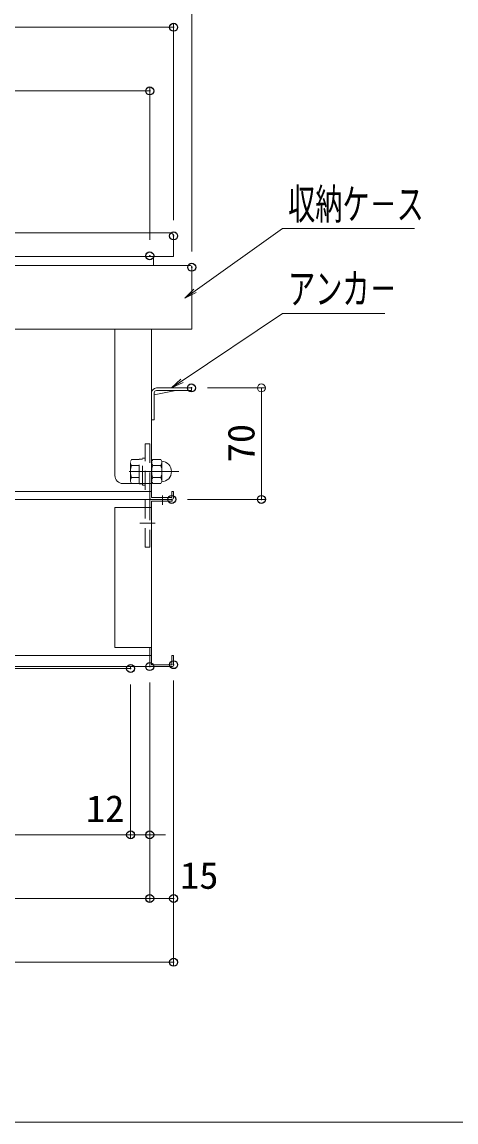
# Model space of a CAD drawing. Units: millimetres, scale not verified. Extents: x -2000 to 2000, y -1385 to 1385.
# Drawn here: x -1042 to -769, y -1385 to -694 of the extents above; entities that cross this region are included whole.
import ezdxf
from ezdxf.enums import TextEntityAlignment as Align

# ---------------------------------------------------------------- set-up
doc = ezdxf.new("R2010")
doc.units = ezdxf.units.MM
doc.header["$LTSCALE"] = 10
doc.header["$PDMODE"] = 32
doc.header["$PDSIZE"] = 5
doc.linetypes.add('DASHED1', pattern=[1.8, 1.2, -0.6])
for name, color, linetype, lineweight in [('0-0_zumenwaku', 5, 'Continuous', 9), ('0-2_0', 4, 'Continuous', 9), ('0-3_sunpou', 1, 'Continuous', 9), ('0-6_center', 5, 'Continuous', 9), ('0-A_CYA_M', 4, 'Continuous', 9), ('1-5_02壁', 1, 'Continuous', 9), ('1-D_6寸法', 1, 'Continuous', 9)]:
    doc.layers.add(name, color=color, linetype=linetype, lineweight=lineweight)
doc.layers.add('0-4_DEFPOINTS', color=7, linetype='Continuous')
doc.styles.add('ＭＳ ゴシック', font='')
doc.styles.get('ＭＳ ゴシック').set_extended_font_data('MS Gothic')

# ---------------------------------------------------------------- blocks, each defined once
blk = doc.blocks.new('_ORIGIN')
at = {"layer": '0-2_0', "color": 1}
blk.add_line((0, 0), (-10, 0), dxfattribs=at)
blk.add_circle((0, 0), 5, dxfattribs=at)
blk = doc.blocks.new('MLeader5')
at = {"layer": '1-D_6寸法'}
for p, q in [((-875.31, -877.21), (-813.92, -877.21)), ((-947.76, -923.96), (-941.12, -919.5))]:
    blk.add_line(p, q, dxfattribs=at)
for points in [[(-941.12, -919.5), (-878.19, -877.21), (-875.31, -877.21)], [(-940.38, -920.61), (-947.76, -923.96), (-941.86, -918.39)]]:
    blk.add_lwpolyline(points, dxfattribs=at)
at = {"layer": '1-D_6寸法', "color": 2, "style": 'ＭＳ ゴシック', "width": 0.65}
blk.add_text('アンカ－', height=19.21, dxfattribs=at).set_placement((-874.59, -876.92), align=Align.BOTTOM_LEFT)
blk = doc.blocks.new('MLeader6')
at = {"layer": '1-D_6寸法'}
for p, q in [((-875.31, -823.76), (-795.23, -823.76)), ((-939.51, -867.56), (-933, -862.91))]:
    blk.add_line(p, q, dxfattribs=at)
for points in [[(-933, -862.91), (-878.19, -823.76), (-875.31, -823.76)], [(-932.23, -864), (-939.51, -867.56), (-933.78, -861.83)]]:
    blk.add_lwpolyline(points, dxfattribs=at)
at = {"layer": '1-D_6寸法', "color": 2, "style": 'ＭＳ ゴシック', "width": 0.65}
blk.add_text('収納ケ－ス', height=19.21, dxfattribs=at).set_placement((-874.59, -823.82), align=Align.BOTTOM_LEFT)

msp = doc.modelspace()

# ---------------------------------------------------------------- linework, layer by layer
at = {"layer": '0-0_zumenwaku'}
msp.add_lwpolyline([(-2000.14, -1385.01), (1999.86, -1385.01), (1999.86, 1384.99), (-2000.14, 1384.99)], close=True, dxfattribs=at)
at = {"layer": '0-2_0'}
for p, q in [((-948.46, -826.46), (-1260.36, -826.46)), ((-946.46, -841.46), (-946.46, -828.46)), ((-946.46, -841.46), (-1204.36, -841.46)), ((-959.06, -846.96), (-959.06, -841.46)), ((-936.26, -846.96), (-1260.36, -846.96)), ((-958.06, -846.96), (-959.26, -846.96)), ((-936.26, -846.96), (-956.86, -846.96)), ((-935.06, -886.96), (-935.06, -848.16)), ((-936.26, -886.96), (-1260.36, -886.96)), ((-983.26, -886.96), (-983.26, -978.96)), ((-960.26, -992.76), (-960.26, -886.96)), ((-935.06, -886.96), (-936.26, -886.96)), ((-958.66, -928.28), (-945.1, -925.56)), ((-935.26, -923.96), (-957.16, -923.96)), ((-935.26, -925.56), (-957.16, -925.56)), ((-935.26, -925.56), (-935.26, -923.96)), ((-960.26, -926.96), (-960.26, -943.96)), ((-958.66, -927.06), (-958.66, -943.96)), ((-960.26, -943.96), (-958.66, -943.96)), ((-959.66, -944.06), (-960.26, -944.06)), ((-959.66, -943.96), (-959.66, -944.06)), ((-978.26, -983.96), (-960.26, -983.96)), ((-961.46, -992.76), (-961.46, -983.96)), ((-961.46, -993.96), (-961.46, -983.96)), ((-1260.36, -988.96), (-961.46, -988.96)), ((-1260.36, -993.96), (-961.46, -993.96)), ((-961.46, -988.96), (-960.26, -988.96)), ((-961.46, -993.96), (-961.46, -998.96)), ((-960.26, -992.76), (-947.66, -992.76)), ((-960.26, -993.96), (-947.66, -993.96)), ((-960.26, -993.96), (-947.46, -993.96)), ((-947.66, -988.96), (-946.46, -988.96)), ((-947.66, -988.96), (-947.66, -992.76)), ((-947.46, -993.96), (-947.46, -995.16)), ((-946.46, -988.96), (-946.46, -992.76)), ((-961.46, -998.96), (-961.46, -995.16)), ((-960.26, -1097.76), (-960.26, -995.16)), ((-960.26, -995.16), (-947.46, -995.16)), ((-961.46, -1097.76), (-961.46, -1086.96)), ((-961.46, -1086.96), (-961.46, -1098.96)), ((-961.46, -1091.96), (-1260.36, -1091.96)), ((-960.26, -1091.96), (-961.46, -1091.96)), ((-947.66, -1097.76), (-960.26, -1097.76)), ((-946.46, -1091.96), (-947.66, -1091.96)), ((-947.66, -1091.96), (-947.66, -1097.76)), ((-946.46, -1091.96), (-946.46, -1097.76)), ((-1561.46, -1098.96), (-961.46, -1098.96)), ((-973.46, -1100.16), (-1260.36, -1100.16)), ((-973.46, -1100.16), (-973.46, -1098.96)), ((-947.66, -1098.96), (-960.26, -1098.96))]:
    msp.add_line(p, q, dxfattribs=at)
at = {"layer": '0-2_0', "color": 5, "linetype": 'DASHED1'}
for p, q in [((-961.46, -958.96), (-964.26, -958.96)), ((-964.26, -1023.96), (-964.26, -958.96)), ((-961.46, -958.96), (-961.46, -1023.96)), ((-972.87, -968.96), (-973.56, -970.16)), ((-973.56, -982.76), (-973.56, -970.16)), ((-968.06, -968.96), (-972.87, -968.96)), ((-972.87, -972.71), (-968.06, -972.71)), ((-968.06, -984.16), (-968.06, -968.76)), ((-968.06, -968.76), (-966.06, -968.76)), ((-966.06, -984.96), (-966.06, -967.96)), ((-966.06, -967.96), (-964.46, -967.96)), ((-972.87, -980.21), (-968.06, -980.21)), ((-972.87, -983.96), (-973.56, -982.76)), ((-968.06, -983.96), (-972.87, -983.96)), ((-968.06, -984.16), (-966.06, -984.16)), ((-966.06, -984.96), (-964.46, -984.96)), ((-964.26, -1023.96), (-961.46, -1023.96))]:
    msp.add_line(p, q, dxfattribs=at)
at = {"layer": '0-2_0', "color": 7}
for p, q in [((-960.26, -970.21), (-959.54, -968.96)), ((-959.54, -968.96), (-954.49, -968.96)), ((-959.54, -972.71), (-954.49, -972.71)), ((-953.76, -970.21), (-954.49, -968.96)), ((-953.76, -970.21), (-953.76, -982.71)), ((-959.54, -980.21), (-954.49, -980.21)), ((-960.26, -982.71), (-959.54, -983.97)), ((-959.54, -983.97), (-954.49, -983.97)), ((-953.76, -982.71), (-954.49, -983.97))]:
    msp.add_line(p, q, dxfattribs=at)
at = {"layer": '0-2_0'}
for centre, radius, start, end in [((-948.46, -828.46), 2, 0, 90), ((-936.26, -848.16), 1.2, 0.00003, 90.00002), ((-957.16, -927.06), 3.1, 90, 180), ((-957.16, -927.06), 1.5, 90, 180), ((-978.26, -978.96), 5, 180.00002, 269.99997), ((-960.26, -992.76), 1.2, 180.00002, 269.99997), ((-960.26, -995.16), 1.2, 90, 180), ((-947.66, -992.76), 1.2, 270.00006, 0), ((-960.26, -1097.76), 1.2, 180, 270), ((-947.66, -1097.76), 1.2, 270, 0)]:
    msp.add_arc(centre, radius, start, end, dxfattribs=at)
at = {"layer": '0-2_0', "color": 5, "linetype": 'DASHED1'}
for centre, radius, start, end in [((-970.67, -970.84), 2.89, 180, 220.53138), ((-963.08, -976.46), 10.48, 159.04985, 200.95013), ((-970.67, -982.09), 2.89, 139.46859, 180)]:
    msp.add_arc(centre, radius, start, end, dxfattribs=at)
at = {"layer": '0-2_0', "color": 7}
for centre, radius, start, end in [((-950.19, -976.46), 10.08, 158.13452, 201.86553), ((-955.6, -970.21), 4.66, 180, 212.37435), ((-958.43, -970.21), 4.66, 327.62564, 0), ((-963.84, -976.46), 10.08, 338.13446, 21.86548), ((-954.26, -976.46), 6.5, 273.18817, 86.81231), ((-955.6, -982.71), 4.66, 147.62564, 180), ((-958.43, -982.71), 4.66, 0, 32.37436)]:
    msp.add_arc(centre, radius, start, end, dxfattribs=at)
at = {"layer": '0-3_sunpou'}
for p, q in [((-935.06, -838.16), (-935.06, -654.86)), ((-1571.46, -697.36), (-951.46, -697.36)), ((-946.46, -818.46), (-946.46, -694.86)), ((-1556.46, -737.36), (-966.46, -737.36)), ((-961.46, -830.96), (-961.46, -734.86)), ((-925.26, -923.96), (-888.86, -923.96)), ((-891.36, -928.96), (-891.36, -988.96)), ((-937.66, -993.96), (-888.86, -993.96)), ((-961.46, -1108.96), (-961.46, -1247.13)), ((-961.46, -1108.96), (-961.46, -1247.13)), ((-946.46, -1107.76), (-946.46, -1287.13)), ((-946.46, -1107.76), (-946.46, -1247.13)), ((-1556.46, -1244.63), (-966.46, -1244.63)), ((-956.46, -1244.63), (-951.46, -1244.63)), ((-1571.46, -1284.63), (-951.46, -1284.63))]:
    msp.add_line(p, q, dxfattribs=at)
at = {"layer": '0-4_DEFPOINTS'}
for p in [(-946.46, -697.36), (-961.46, -737.36), (-946.46, -828.46), (-961.46, -840.96), (-935.06, -848.16), (-935.26, -923.96), (-947.66, -993.96), (-891.36, -993.96), (-973.46, -1100.16), (-961.46, -1098.96), (-946.46, -1097.76), (-973.46, -1204.63), (-961.46, -1204.63), (-961.46, -1244.63), (-946.46, -1244.63), (-946.46, -1284.63)]:
    msp.add_point(p, dxfattribs=at)
at = {"layer": '0-6_center'}
for p, q in [((-943.18, -976.46), (-974.29, -976.46)), ((-953.46, -997.4), (-953.46, -991.56)), ((-957.97, -1008.96), (-967.62, -1008.96))]:
    msp.add_line(p, q, dxfattribs=at)
at = {"layer": '0-A_CYA_M'}
for p, q in [((-983.26, -998.96), (-983.26, -1086.96)), ((-983.26, -998.96), (-960.26, -998.96)), ((-983.26, -1086.96), (-960.26, -1086.96))]:
    msp.add_line(p, q, dxfattribs=at)
at = {"layer": '1-5_02壁'}
for p, q in [((-973.46, -1110.16), (-973.46, -1207.13)), ((-973.46, -1110.16), (-973.46, -1207.13)), ((-961.46, -1108.96), (-961.46, -1207.13)), ((-1544.46, -1204.63), (-978.46, -1204.63)), ((-978.46, -1204.63), (-983.46, -1204.63)), ((-973.46, -1204.63), (-961.46, -1204.63)), ((-956.46, -1204.63), (-951.46, -1204.63))]:
    msp.add_line(p, q, dxfattribs=at)

# ---------------------------------------------------------------- block references
at = {"layer": '0-3_sunpou', "xscale": 0.5, "yscale": 0.5}
for p in [(-946.46, -697.36), (-961.46, -737.36), (-961.46, -1244.63), (-946.46, -1244.63), (-946.46, -1284.63)]:
    msp.add_blockref('_ORIGIN', p, dxfattribs=at)
for p, rotation in [((-891.36, -923.96), 90), ((-891.36, -993.96), 270), ((-961.46, -1244.63), 180)]:
    msp.add_blockref('_ORIGIN', p, dxfattribs=dict(at, rotation=rotation))
at = {"layer": '1-5_02壁', "xscale": 0.5, "yscale": 0.5}
msp.add_blockref('_ORIGIN', (-973.46, -1204.63), dxfattribs=at)
msp.add_blockref('_ORIGIN', (-973.46, -1204.63), dxfattribs=at)
at = {"layer": '1-5_02壁', "xscale": 0.5, "yscale": 0.5, "rotation": 180}
msp.add_blockref('_ORIGIN', (-961.46, -1204.63), dxfattribs=at)
at = {"layer": '1-D_6寸法'}
for name in ['MLeader6', 'MLeader5']:
    msp.add_blockref(name, (0, 0), dxfattribs=at)

# ---------------------------------------------------------------- texts
at = {"layer": '0-3_sunpou', "color": 2, "style": 'ＭＳ ゴシック', "width": 1.05}
msp.add_text('70', height=16.86, rotation=90, dxfattribs=at).set_placement((-890.62, -970.63), align=Align.BOTTOM_LEFT)
msp.add_text('15', height=16.86, dxfattribs=at).set_placement((-942.39, -1243.6), align=Align.BOTTOM_LEFT)
at = {"layer": '1-5_02壁', "color": 2, "style": 'ＭＳ ゴシック', "width": 1.05}
msp.add_text('12', height=16.86, dxfattribs=at).set_placement((-1001.45, -1201.62), align=Align.BOTTOM_LEFT)

doc.saveas('drawing.dxf')
